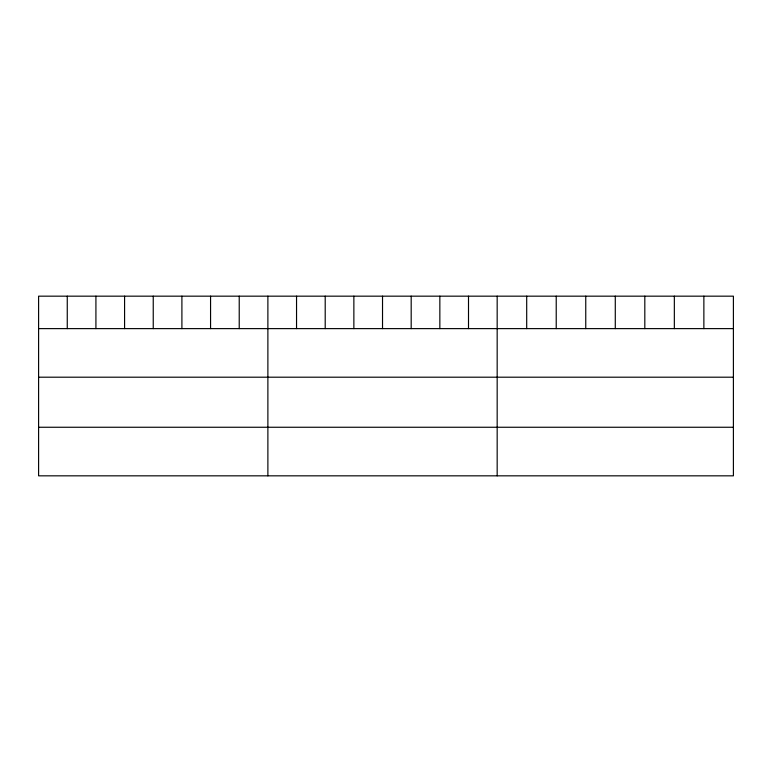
<?xml version="1.0" encoding="UTF-8"?>
<svg xmlns="http://www.w3.org/2000/svg" width="772" height="772" viewBox="0 0 772 772"><rect width="100%" height="100%" fill="white"/><g stroke="black" fill="none" stroke-linecap="round" stroke-linejoin="round"><path stroke-width="1.16" d="M733.4 328.621L733.4 475.832L38.6 475.832L38.6 296.168L733.4 296.168L733.4 328.621L38.6 328.621M38.6 377.199L733.4 377.199M38.6 427.254L733.4 427.254M703.871 296.168L703.871 328.621M674.342 296.168L674.342 328.621M644.813 296.168L644.813 328.621M615.284 296.168L615.284 328.621M585.755 296.168L585.755 328.621M556.226 296.168L556.226 328.621M526.697 296.168L526.697 328.621M497.168 296.168L497.168 475.832M468.507 296.168L468.507 328.621M439.847 296.168L439.847 328.621M411.187 296.168L411.187 328.621M382.526 296.168L382.526 328.621M353.865 296.168L353.865 328.621M325.205 296.168L325.205 328.621M296.545 296.168L296.545 328.621M267.884 296.168L267.884 475.832M239.224 296.168L239.224 328.621M210.563 296.168L210.563 328.621M181.903 296.168L181.903 328.621M153.242 296.168L153.242 328.621M124.581 296.168L124.581 328.621M95.921 296.168L95.921 328.621M67.261 296.168L67.261 328.621"/></g></svg>
